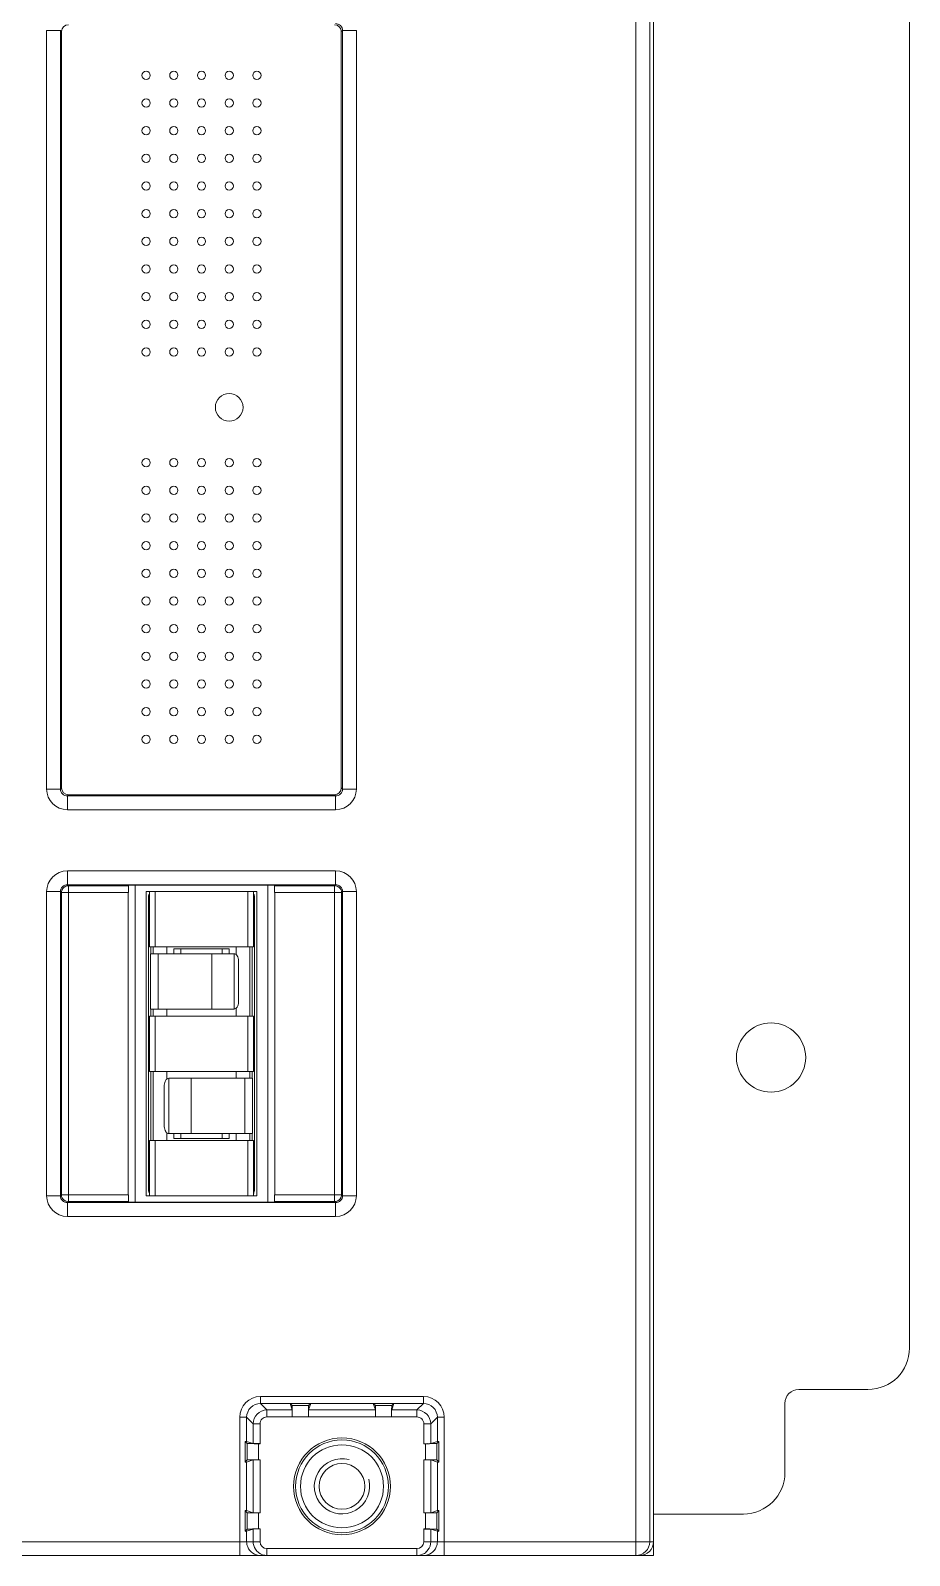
# Model space of a CAD drawing. Header units: millimetres. Extents: x 33157 to 59611, y -29750 to 1750.
# Drawn here: x 55006.2 to 55069.7, y -957.5 to -847.2 of the extents above; entities that cross this region are included whole.
import ezdxf

# ---------------------------------------------------------------- set-up
doc = ezdxf.new("R2010")
doc.units = ezdxf.units.MM
for name, color, linetype, lineweight in [('4CAODIBANPCBDXF_CONTINUOUS_LINE', 7, 'Continuous', 18), ('4CAODIZUOXIADXF_CONTINUOUS_LINE', 7, 'Continuous', 18), ('JIEDIHUANGPIDXF_CONTINUOUS_LINE', 7, 'Continuous', 18), ('JIEDIKUAI_DXF_CONTINUOUS_LINE', 7, 'Continuous', 18), ('LKC233_DXF_CONTINUOUS_LINE', 7, 'Continuous', 18), ('RERONGQIANJIDXF_CONTINUOUS_LINE', 7, 'Continuous', 18), ('YOUCEGUDINGEDXF_CONTINUOUS_LINE', 7, 'Continuous', 18)]:
    doc.layers.add(name, color=color, linetype=linetype, lineweight=lineweight)

msp = doc.modelspace()

# ---------------------------------------------------------------- linework, layer by layer
at = {"layer": '4CAODIBANPCBDXF_CONTINUOUS_LINE', "color": 7, "linetype": 'Continuous'}
for p, q in [((55013.76, -909.04), (55013.76, -931.94)), ((55023.36, -931.94), (55023.36, -909.04))]:
    msp.add_line(p, q, dxfattribs=at)
for centre, radius in [((55014.56, -850.49), 0.3), ((55016.56, -850.49), 0.3), ((55018.56, -850.49), 0.3), ((55020.56, -850.49), 0.3), ((55022.56, -850.49), 0.3), ((55014.56, -852.49), 0.3), ((55016.56, -852.49), 0.3), ((55018.56, -852.49), 0.3), ((55020.56, -852.49), 0.3), ((55022.56, -852.49), 0.3), ((55014.56, -854.49), 0.3), ((55016.56, -854.49), 0.3), ((55018.56, -854.49), 0.3), ((55020.56, -854.49), 0.3), ((55022.56, -854.49), 0.3), ((55014.56, -856.49), 0.3), ((55016.56, -856.49), 0.3), ((55018.56, -856.49), 0.3), ((55020.56, -856.49), 0.3), ((55022.56, -856.49), 0.3), ((55014.56, -858.49), 0.3), ((55016.56, -858.49), 0.3), ((55018.56, -858.49), 0.3), ((55020.56, -858.49), 0.3), ((55022.56, -858.49), 0.3), ((55014.56, -860.49), 0.3), ((55016.56, -860.49), 0.3), ((55018.56, -860.49), 0.3), ((55020.56, -860.49), 0.3), ((55022.56, -860.49), 0.3), ((55014.56, -862.49), 0.3), ((55016.56, -862.49), 0.3), ((55018.56, -862.49), 0.3), ((55020.56, -862.49), 0.3), ((55022.56, -862.49), 0.3), ((55014.56, -864.49), 0.3), ((55016.56, -864.49), 0.3), ((55018.56, -864.49), 0.3), ((55020.56, -864.49), 0.3), ((55022.56, -864.49), 0.3), ((55014.56, -866.49), 0.3), ((55016.56, -866.49), 0.3), ((55018.56, -866.49), 0.3), ((55020.56, -866.49), 0.3), ((55022.56, -866.49), 0.3), ((55014.56, -868.49), 0.3), ((55016.56, -868.49), 0.3), ((55018.56, -868.49), 0.3), ((55020.56, -868.49), 0.3), ((55022.56, -868.49), 0.3), ((55014.56, -870.49), 0.3), ((55016.56, -870.49), 0.3), ((55018.56, -870.49), 0.3), ((55020.56, -870.49), 0.3), ((55022.56, -870.49), 0.3), ((55020.56, -874.49), 1), ((55014.56, -878.49), 0.3), ((55016.56, -878.49), 0.3), ((55018.56, -878.49), 0.3), ((55020.56, -878.49), 0.3), ((55022.56, -878.49), 0.3), ((55014.56, -880.49), 0.3), ((55016.56, -880.49), 0.3), ((55018.56, -880.49), 0.3), ((55020.56, -880.49), 0.3), ((55022.56, -880.49), 0.3), ((55014.56, -882.49), 0.3), ((55016.56, -882.49), 0.3), ((55018.56, -882.49), 0.3), ((55020.56, -882.49), 0.3), ((55022.56, -882.49), 0.3), ((55014.56, -884.49), 0.3), ((55016.56, -884.49), 0.3), ((55018.56, -884.49), 0.3), ((55020.56, -884.49), 0.3), ((55022.56, -884.49), 0.3), ((55014.56, -886.49), 0.3), ((55016.56, -886.49), 0.3), ((55018.56, -886.49), 0.3), ((55020.56, -886.49), 0.3), ((55022.56, -886.49), 0.3), ((55014.56, -888.49), 0.3), ((55016.56, -888.49), 0.3), ((55018.56, -888.49), 0.3), ((55020.56, -888.49), 0.3), ((55022.56, -888.49), 0.3), ((55014.56, -890.49), 0.3), ((55016.56, -890.49), 0.3), ((55018.56, -890.49), 0.3), ((55020.56, -890.49), 0.3), ((55022.56, -890.49), 0.3), ((55014.56, -892.49), 0.3), ((55016.56, -892.49), 0.3), ((55018.56, -892.49), 0.3), ((55020.56, -892.49), 0.3), ((55022.56, -892.49), 0.3), ((55014.56, -894.49), 0.3), ((55016.56, -894.49), 0.3), ((55018.56, -894.49), 0.3), ((55020.56, -894.49), 0.3), ((55022.56, -894.49), 0.3), ((55014.56, -896.49), 0.3), ((55016.56, -896.49), 0.3), ((55018.56, -896.49), 0.3), ((55020.56, -896.49), 0.3), ((55022.56, -896.49), 0.3), ((55014.56, -898.49), 0.3), ((55016.56, -898.49), 0.3), ((55018.56, -898.49), 0.3), ((55020.56, -898.49), 0.3), ((55022.56, -898.49), 0.3)]:
    msp.add_circle(centre, radius, dxfattribs=at)
at = {"layer": '4CAODIZUOXIADXF_CONTINUOUS_LINE', "color": 7, "linetype": 'Continuous'}
msp.add_line((55051.21, -957.49), (55051.21, -956.49), dxfattribs=at)
at = {"layer": '4CAODIZUOXIADXF_CONTINUOUS_LINE', "color": 3, "linetype": 'Continuous'}
msp.add_line((55050.21, -957.49), (55051.21, -957.49), dxfattribs=at)
at = {"layer": 'JIEDIHUANGPIDXF_CONTINUOUS_LINE', "color": 7, "linetype": 'Continuous'}
for p, q in [((55014.81, -913.49), (55014.81, -909.49)), ((55022.31, -909.49), (55014.81, -909.49)), ((55015.21, -913.49), (55015.21, -909.49)), ((55021.91, -913.49), (55021.91, -909.49)), ((55022.31, -913.49), (55022.31, -909.49)), ((55014.72, -909.99), (55014.72, -930.99)), ((55022.4, -930.99), (55022.4, -909.99)), ((55022.31, -913.49), (55014.81, -913.49)), ((55014.9, -913.99), (55014.9, -913.49)), ((55022.21, -918.49), (55022.21, -913.49)), ((55014.87, -913.99), (55014.87, -917.99)), ((55014.87, -913.99), (55020.91, -913.99)), ((55015.44, -913.99), (55015.44, -917.99)), ((55019.3, -913.99), (55019.3, -917.99)), ((55020.91, -913.99), (55020.91, -917.99)), ((55021.24, -914.49), (55021.24, -917.49)), ((55014.87, -917.99), (55020.91, -917.99)), ((55014.9, -918.49), (55014.9, -917.99)), ((55014.81, -922.49), (55014.81, -918.49)), ((55022.31, -918.49), (55014.81, -918.49)), ((55015.21, -922.49), (55015.21, -918.49)), ((55021.91, -922.49), (55021.91, -918.49)), ((55022.31, -922.49), (55022.31, -918.49)), ((55022.31, -922.49), (55014.81, -922.49)), ((55014.9, -927.49), (55014.9, -922.49)), ((55022.21, -922.99), (55022.21, -922.49)), ((55015.87, -926.49), (55015.87, -923.49)), ((55016.2, -926.99), (55016.2, -922.99)), ((55022.25, -922.99), (55016.2, -922.99)), ((55017.81, -926.99), (55017.81, -922.99)), ((55021.68, -926.99), (55021.68, -922.99)), ((55022.25, -926.99), (55022.25, -922.99)), ((55022.25, -926.99), (55016.2, -926.99)), ((55022.21, -927.49), (55022.21, -926.99)), ((55014.81, -931.49), (55014.81, -927.49)), ((55022.31, -927.49), (55014.81, -927.49)), ((55015.21, -931.49), (55015.21, -927.49)), ((55021.91, -931.49), (55021.91, -927.49)), ((55022.31, -931.49), (55022.31, -927.49)), ((55022.31, -931.49), (55014.81, -931.49))]:
    msp.add_line(p, q, dxfattribs=at)
for points, knots in [([(55014.76, -909.74), (55014.75, -909.76), (55014.73, -909.84), (55014.72, -909.93), (55014.72, -909.99)], [0, 0, 0, 0, 84061.558024, 346310.220427, 346310.220427, 346310.220427, 346310.220427]), ([(55022.4, -909.99), (55022.4, -909.97), (55022.39, -909.88), (55022.38, -909.8), (55022.36, -909.74)], [0, 0, 0, 0, 88309.552058, 346358.355337, 346358.355337, 346358.355337, 346358.355337]), ([(55021.24, -914.49), (55021.24, -914.43), (55021.23, -914.3), (55021.16, -914.14), (55021.05, -914.02), (55020.96, -913.99), (55020.91, -913.99)], [0, 0, 0, 0, 180679.519486, 347182.701637, 490304.115733, 614261.488839, 614261.488839, 614261.488839, 614261.488839]), ([(55020.91, -917.99), (55020.96, -917.99), (55021.05, -917.96), (55021.16, -917.84), (55021.23, -917.68), (55021.24, -917.55), (55021.24, -917.49)], [0, 0, 0, 0, 123961.515553, 267087.712526, 433596.458934, 614282.016426, 614282.016426, 614282.016426, 614282.016426]), ([(55016.2, -922.99), (55016.16, -922.99), (55016.06, -923.02), (55015.96, -923.14), (55015.89, -923.3), (55015.87, -923.43), (55015.87, -923.49)], [0, 0, 0, 0, 123956.1017, 267076.047829, 433577.522192, 614255.188485, 614255.188485, 614255.188485, 614255.188485]), ([(55015.87, -926.49), (55015.87, -926.55), (55015.89, -926.68), (55015.96, -926.84), (55016.06, -926.96), (55016.16, -926.99), (55016.2, -926.99)], [0, 0, 0, 0, 180683.526595, 347190.401452, 490314.989694, 614275.111925, 614275.111925, 614275.111925, 614275.111925]), ([(55014.72, -930.99), (55014.72, -931.02), (55014.73, -931.13), (55014.76, -931.25), (55014.8, -931.32)], [0, 0, 0, 0, 90627.36173, 346378.121644, 346378.121644, 346378.121644, 346378.121644]), ([(55022.32, -931.32), (55022.33, -931.3), (55022.38, -931.19), (55022.4, -931.08), (55022.4, -930.99)], [0, 0, 0, 0, 81306.873718, 346426.236975, 346426.236975, 346426.236975, 346426.236975])]:
    msp.add_open_spline(points, degree=3, knots=knots, dxfattribs=at)
for points in [[(55014.8, -909.66), (55014.78, -909.68), (55014.77, -909.71), (55014.76, -909.74)], [(55022.36, -909.74), (55022.34, -909.71), (55022.33, -909.68), (55022.32, -909.66)]]:
    msp.add_open_spline(points, degree=3, dxfattribs=at)
at = {"layer": 'JIEDIKUAI_DXF_CONTINUOUS_LINE', "color": 7, "linetype": 'Continuous'}
for p, q in [((55014.56, -931.49), (55014.56, -909.49)), ((55014.56, -909.49), (55014.81, -909.49)), ((55022.31, -909.49), (55022.56, -909.49)), ((55022.56, -931.49), (55022.56, -909.49)), ((55015.06, -913.49), (55015.06, -913.99)), ((55016.06, -913.49), (55016.06, -913.99)), ((55016.56, -913.64), (55016.56, -913.99)), ((55020.56, -913.64), (55016.56, -913.64)), ((55017.06, -913.64), (55017.06, -913.99)), ((55020.06, -913.99), (55020.06, -913.64)), ((55020.56, -913.99), (55020.56, -913.64)), ((55021.06, -914.05), (55021.06, -913.49)), ((55022.06, -918.49), (55022.06, -913.49)), ((55015.06, -917.99), (55015.06, -918.49)), ((55016.06, -917.99), (55016.06, -918.49)), ((55021.06, -918.49), (55021.06, -917.93)), ((55015.06, -922.49), (55015.06, -927.49)), ((55016.06, -922.49), (55016.06, -923.05)), ((55021.06, -922.99), (55021.06, -922.49)), ((55022.06, -922.99), (55022.06, -922.49)), ((55016.06, -926.93), (55016.06, -927.49)), ((55016.56, -926.99), (55016.56, -927.34)), ((55017.06, -926.99), (55017.06, -927.34)), ((55020.06, -927.34), (55020.06, -926.99)), ((55020.56, -927.34), (55020.56, -926.99)), ((55021.06, -927.49), (55021.06, -926.99)), ((55022.06, -927.49), (55022.06, -926.99)), ((55020.56, -927.34), (55016.56, -927.34)), ((55014.56, -931.49), (55014.81, -931.49)), ((55022.31, -931.49), (55022.56, -931.49))]:
    msp.add_line(p, q, dxfattribs=at)
at = {"layer": 'LKC233_DXF_CONTINUOUS_LINE', "color": 7, "linetype": 'Continuous'}
for p, q in [((55049.94, -791.49), (55049.94, -957.49)), ((55050.94, -956.49), (55050.94, -792.49)), ((55051.21, -956.49), (55051.21, -792.49)), ((55007.37, -902.08), (55007.37, -847.25)), ((55007.37, -847.25), (55008.37, -847.25)), ((55008.45, -847.33), (55008.37, -847.25)), ((55008.37, -902.08), (55008.37, -847.25)), ((55008.45, -902), (55008.45, -847.33)), ((55028.75, -847.25), (55028.66, -847.33)), ((55028.66, -847.33), (55028.66, -902)), ((55028.75, -847.25), (55028.75, -902.08)), ((55029.75, -847.25), (55028.75, -847.25)), ((55029.75, -847.25), (55029.75, -902.08)), ((55007.37, -902.08), (55008.37, -902.08)), ((55008.45, -902), (55008.37, -902.08)), ((55008.95, -902.5), (55008.87, -902.58)), ((55008.87, -903.58), (55008.87, -902.58)), ((55028.25, -902.58), (55008.87, -902.58)), ((55028.16, -902.5), (55008.95, -902.5)), ((55028.16, -902.5), (55028.25, -902.58)), ((55028.25, -903.58), (55028.25, -902.58)), ((55028.66, -902), (55028.75, -902.08)), ((55029.75, -902.08), (55028.75, -902.08)), ((55028.25, -903.58), (55008.87, -903.58)), ((55008.87, -908), (55008.87, -909)), ((55008.87, -908), (55028.25, -908)), ((55028.25, -908), (55028.25, -909)), ((55008.94, -909.07), (55008.87, -909)), ((55008.87, -909), (55028.25, -909)), ((55008.94, -909.07), (55008.94, -931.91)), ((55013.28, -909.07), (55008.94, -909.07)), ((55013.28, -909.07), (55013.31, -909.04)), ((55013.31, -909.04), (55023.81, -909.04)), ((55023.84, -909.07), (55023.81, -909.04)), ((55028.18, -909.07), (55023.84, -909.07)), ((55028.25, -909), (55028.18, -909.07)), ((55028.18, -909.07), (55028.18, -931.91)), ((55007.37, -931.48), (55007.37, -909.5)), ((55007.37, -909.5), (55008.37, -909.5)), ((55008.37, -931.48), (55008.37, -909.5)), ((55008.44, -909.57), (55008.37, -909.5)), ((55008.44, -909.57), (55008.44, -931.41)), ((55013.27, -909.57), (55008.44, -909.57)), ((55013.27, -931.41), (55013.27, -909.57)), ((55023.85, -931.41), (55023.85, -909.57)), ((55028.68, -909.57), (55023.85, -909.57)), ((55028.75, -909.5), (55028.68, -909.57)), ((55028.68, -931.41), (55028.68, -909.57)), ((55028.75, -909.5), (55028.75, -931.48)), ((55029.75, -909.5), (55028.75, -909.5)), ((55029.75, -909.5), (55029.75, -931.48)), ((55007.37, -931.48), (55008.37, -931.48)), ((55008.44, -931.41), (55008.37, -931.48)), ((55008.44, -931.41), (55013.27, -931.41)), ((55028.68, -931.41), (55023.85, -931.41)), ((55028.68, -931.41), (55028.75, -931.48)), ((55029.75, -931.48), (55028.75, -931.48)), ((55008.94, -931.91), (55008.87, -931.98)), ((55008.87, -932.98), (55008.87, -931.98)), ((55028.25, -931.98), (55008.87, -931.98)), ((55008.94, -931.91), (55013.28, -931.91)), ((55013.28, -931.91), (55013.31, -931.94)), ((55013.31, -931.94), (55023.81, -931.94)), ((55023.84, -931.91), (55023.81, -931.94)), ((55023.84, -931.91), (55028.18, -931.91)), ((55028.18, -931.91), (55028.25, -931.98)), ((55028.25, -932.98), (55028.25, -931.98)), ((55028.25, -932.98), (55008.87, -932.98)), ((55022.82, -946), (55022.82, -946.5)), ((55034.6, -946), (55022.82, -946)), ((55023.29, -946.97), (55022.82, -946.5)), ((55024.96, -946.5), (55022.82, -946.5)), ((55024.96, -946.49), (55024.96, -946.49)), ((55026.45, -946.49), (55024.96, -946.49)), ((55024.96, -946.5), (55025.12, -946.97)), ((55025.12, -946.65), (55024.96, -946.5)), ((55026.3, -946.65), (55025.12, -946.65)), ((55026.3, -946.65), (55026.45, -946.49)), ((55026.45, -946.5), (55026.3, -946.97)), ((55030.96, -946.5), (55026.45, -946.5)), ((55030.96, -946.49), (55030.96, -946.49)), ((55032.45, -946.49), (55030.96, -946.49)), ((55030.96, -946.5), (55031.12, -946.97)), ((55031.12, -946.65), (55030.96, -946.5)), ((55032.3, -946.65), (55031.12, -946.65)), ((55032.3, -946.65), (55032.45, -946.49)), ((55032.45, -946.5), (55032.3, -946.97)), ((55034.6, -946.5), (55032.45, -946.5)), ((55034.12, -946.97), (55034.6, -946.5)), ((55034.6, -946), (55034.6, -946.5)), ((55021.32, -947.5), (55021.32, -957.49)), ((55021.32, -947.5), (55021.82, -947.5)), ((55021.82, -947.5), (55021.82, -949.24)), ((55022.29, -947.97), (55021.82, -947.5)), ((55022.29, -947.97), (55022.29, -949.4)), ((55022.79, -947.97), (55022.29, -947.97)), ((55022.79, -947.97), (55022.79, -949.41)), ((55023.29, -947.47), (55023.29, -946.97)), ((55025.12, -946.97), (55023.29, -946.97)), ((55025.12, -947.46), (55023.29, -947.47)), ((55032.29, -947.46), (55025.12, -947.46)), ((55031.12, -946.97), (55026.3, -946.97)), ((55034.12, -947.47), (55032.29, -947.46)), ((55034.12, -946.97), (55032.3, -946.97)), ((55034.12, -947.47), (55034.12, -946.97)), ((55034.62, -949.41), (55034.62, -947.97)), ((55034.62, -947.97), (55035.12, -947.97)), ((55035.12, -947.97), (55035.6, -947.5)), ((55035.12, -949.4), (55035.12, -947.97)), ((55035.6, -949.24), (55035.6, -947.5)), ((55036.1, -947.5), (55035.6, -947.5)), ((55036.1, -947.5), (55036.1, -957.49)), ((55021.71, -949.24), (55021.71, -950.74)), ((55021.87, -949.4), (55021.71, -949.24)), ((55021.82, -949.24), (55022.29, -949.4)), ((55021.87, -949.4), (55021.87, -950.58)), ((55022.67, -949.41), (55022.67, -950.57)), ((55022.79, -949.41), (55022.67, -949.41)), ((55034.62, -949.41), (55034.75, -949.41)), ((55034.75, -950.57), (55034.75, -949.41)), ((55035.6, -949.24), (55035.12, -949.4)), ((55035.55, -949.4), (55035.71, -949.24)), ((55035.55, -950.58), (55035.55, -949.4)), ((55035.71, -950.74), (55035.71, -949.24)), ((55021.87, -950.58), (55021.71, -950.74)), ((55021.82, -950.74), (55022.29, -950.58)), ((55021.82, -950.74), (55021.82, -954.24)), ((55022.29, -950.58), (55022.29, -954.4)), ((55022.79, -950.57), (55022.67, -950.57)), ((55022.79, -950.57), (55022.79, -954.41)), ((55034.62, -954.41), (55034.62, -950.57)), ((55034.62, -950.57), (55034.75, -950.57)), ((55035.12, -954.4), (55035.12, -950.58)), ((55035.6, -950.74), (55035.12, -950.58)), ((55035.55, -950.58), (55035.71, -950.74)), ((55035.6, -954.24), (55035.6, -950.74)), ((55021.71, -954.24), (55021.71, -955.74)), ((55021.87, -954.4), (55021.71, -954.24)), ((55021.82, -954.24), (55022.29, -954.4)), ((55021.87, -954.4), (55021.87, -955.58)), ((55022.67, -954.41), (55022.67, -955.57)), ((55022.79, -954.41), (55022.67, -954.41)), ((55034.62, -954.41), (55034.75, -954.41)), ((55034.75, -955.57), (55034.75, -954.41)), ((55035.6, -954.24), (55035.12, -954.4)), ((55035.55, -954.4), (55035.71, -954.24)), ((55035.55, -955.58), (55035.55, -954.4)), ((55035.71, -955.74), (55035.71, -954.24)), ((55021.87, -955.58), (55021.71, -955.74)), ((55021.82, -955.74), (55022.29, -955.58)), ((55021.82, -955.74), (55021.82, -956.49)), ((55022.29, -955.58), (55022.29, -956.49)), ((55022.79, -955.57), (55022.67, -955.57)), ((55022.79, -955.57), (55022.79, -956.49)), ((55034.62, -956.49), (55034.62, -955.57)), ((55034.62, -955.57), (55034.75, -955.57)), ((55035.12, -956.49), (55035.12, -955.58)), ((55035.6, -955.74), (55035.12, -955.58)), ((55035.55, -955.58), (55035.71, -955.74)), ((55035.6, -956.49), (55035.6, -955.74)), ((55022.79, -956.49), (54989.62, -956.49)), ((55051.21, -956.49), (55034.62, -956.49)), ((55050.21, -957.49), (54854.21, -957.49)), ((55023.29, -956.99), (55023.29, -957.49)), ((55023.29, -956.99), (55034.12, -956.99)), ((55034.12, -956.99), (55034.12, -957.49))]:
    msp.add_line(p, q, dxfattribs=at)
for radius in [3.5, 3.35]:
    msp.add_circle((55028.71, -952.49), radius, dxfattribs=at)
for centre, radius, start, end in [((55028.25, -847.25), 0.5, 359.9932, 90.0068), ((55008.87, -902.08), 1.5, 180.0054, 269.993), ((55008.87, -902.08), 0.5, 179.9934, 270.0066), ((55028.25, -902.08), 1.5, 270.0054, 359.993), ((55028.25, -902.08), 0.5, 269.9934, 0.0066), ((55008.87, -909.5), 1.5, 90.0054, 179.993), ((55028.25, -909.5), 1.5, 0.0074, 89.9942), ((55008.87, -909.5), 0.5, 89.9934, 180.0066), ((55008.94, -909.57), 0.5, 112.5045, 173.8746), ((55028.18, -909.56), 0.496, 83.8008, 89.9784), ((55028.18, -909.57), 0.5, 22.5045, 83.8746), ((55028.25, -909.5), 0.5, 359.9932, 90.0068), ((55008.93, -909.57), 0.496, 173.8008, 179.9784), ((55008.87, -931.48), 1.5, 180.0054, 269.993), ((55008.87, -931.48), 0.5, 179.9934, 270.0066), ((55028.25, -931.48), 1.5, 270.0054, 359.993), ((55028.25, -931.48), 0.5, 269.9934, 0.0066), ((55028.18, -931.41), 0.5, 292.5045, 353.8746), ((55028.19, -931.41), 0.496, 353.8008, 359.9784), ((55008.94, -931.41), 0.5, 202.5045, 263.8746), ((55008.94, -931.42), 0.496, 263.8008, 269.9784), ((55022.82, -947.5), 1.5, 90.0005, 179.9978), ((55022.82, -947.5), 0.999, 89.9691, 180.0309), ((55034.6, -947.5), 1.5, 0.0005, 89.9978), ((55034.6, -947.5), 0.999, 359.9691, 90.0309), ((55023.29, -947.97), 1, 90.0199, 179.9801), ((55023.29, -947.97), 0.5, 89.9922, 180.0078), ((55034.12, -947.97), 1, 0.0199, 89.9801), ((55034.12, -947.97), 0.5, 359.9922, 90.0078), ((55022.82, -956.49), 1, 202.4923, 269.9896), ((55023.29, -956.49), 0.5, 180.0101, 270.0095), ((55034.12, -956.49), 0.5, 269.9905, 359.9899), ((55034.6, -956.49), 1, 270.0104, 337.5077), ((55049.94, -956.49), 1, 270.0105, 0.0105)]:
    msp.add_arc(centre, radius, start, end, dxfattribs=at)
for centre, major_axis, ratio, start_param, end_param in [((55008.95, -847.33), (-0.354, 0.354), 0.999924, 5.497825, 7.068545), ((55028.16, -847.33), (-0.354, -0.354), 0.999924, 2.356233, 3.926953), ((55008.95, -902), (-0.354, -0.354), 0.999924, 5.497825, 7.068545), ((55028.16, -902), (0.354, -0.354), 0.999924, 5.497825, 7.068545), ((55013.28, -909.57), (0, -0.5), 0.008727, 3.150319, 4.712389), ((55023.84, -909.57), (0, -0.5), 0.008727, 1.570796, 3.132866), ((55013.28, -931.41), (0, -0.5), 0.008727, 4.712389, 6.274459), ((55023.84, -931.41), (0, -0.5), 0.008727, 0.008727, 1.570796), ((55021.32, -949.24), (-0.5, 0), 0.008727, 3.167773, 3.821876), ((55022.67, -949.4), (-0.8, 0), 0.008727, 0.008727, 1.570796), ((55022.79, -949.4), (-0.5, 0), 0.008727, 0.02618, 1.570796), ((55036.1, -949.24), (-0.5, 0), 0.008727, 5.602902, 6.257005), ((55021.32, -950.74), (-0.5, 0), 0.008727, 2.461309, 3.115413), ((55034.62, -950.58), (-0.5, 0), 0.008727, 3.167773, 4.712389), ((55034.75, -950.58), (-0.8, 0), 0.008727, 3.150319, 4.712389), ((55036.1, -950.74), (-0.5, 0), 0.008727, 0.02618, 0.680284), ((55021.32, -954.24), (-0.5, 0), 0.008727, 3.167773, 3.821876), ((55022.67, -954.4), (-0.8, 0), 0.008727, 0.008727, 1.570796), ((55022.79, -954.4), (-0.5, 0), 0.008727, 0.02618, 1.570796), ((55036.1, -954.24), (-0.5, 0), 0.008727, 5.602902, 6.257005), ((55021.32, -955.74), (-0.5, 0), 0.008727, 2.461309, 3.115413), ((55034.62, -955.58), (-0.5, 0), 0.008727, 3.167773, 4.712389), ((55034.75, -955.58), (-0.8, 0), 0.008727, 3.150319, 4.712389), ((55036.1, -955.74), (-0.5, 0), 0.008727, 0.02618, 0.680284), ((55050.21, -956.49), (-1, 0), 0.999657, 1.570796, 3.141593)]:
    msp.add_ellipse(centre, major_axis=major_axis, ratio=ratio, start_param=start_param, end_param=end_param, dxfattribs=at)
for points in [[(55008.94, -909.07), (55008.87, -909.07), (55008.8, -909.08), (55008.74, -909.1)], [(55028.68, -909.57), (55028.68, -909.5), (55028.67, -909.44), (55028.64, -909.38)], [(55008.44, -931.41), (55008.44, -931.48), (55008.45, -931.54), (55008.47, -931.6)], [(55028.18, -931.91), (55028.25, -931.91), (55028.31, -931.9), (55028.37, -931.87)], [(55021.82, -956.49), (55021.82, -956.62), (55021.85, -956.75), (55021.9, -956.87)], [(55022.29, -956.49), (55022.29, -956.67), (55022.35, -956.87), (55022.45, -957.02)], [(55034.92, -957.09), (55035.05, -956.92), (55035.12, -956.7), (55035.12, -956.49)], [(55035.6, -956.49), (55035.6, -956.62), (55035.57, -956.75), (55035.52, -956.87)], [(55022.45, -957.02), (55022.51, -957.13), (55022.6, -957.22), (55022.7, -957.29)], [(55022.7, -957.29), (55022.86, -957.42), (55023.08, -957.49), (55023.29, -957.49)], [(55034.12, -957.49), (55034.31, -957.49), (55034.5, -957.43), (55034.66, -957.34)], [(55034.66, -957.34), (55034.76, -957.27), (55034.85, -957.19), (55034.92, -957.09)]]:
    msp.add_open_spline(points, degree=3, dxfattribs=at)
for points, knots in [([(55025.12, -947.46), (55025.12, -947.36), (55025.12, -947.21), (55025.12, -947.02), (55025.12, -946.9), (55025.12, -946.8), (55025.12, -946.73), (55025.12, -946.69), (55025.12, -946.67), (55025.12, -946.66), (55025.12, -946.65), (55025.12, -946.65)], [0, 0, 0, 0, 487337.076705, 708512.278852, 902751.736561, 1062768.150113, 1182583.858268, 1225732.62281, 1257171.296565, 1276663.619699, 1284005.490935, 1284005.490935, 1284005.490935, 1284005.490935]), ([(55026.3, -946.65), (55026.3, -946.65), (55026.3, -946.66), (55026.3, -946.67), (55026.3, -946.69), (55026.3, -946.73), (55026.3, -946.8), (55026.29, -946.9), (55026.29, -947.02), (55026.29, -947.21), (55026.29, -947.36), (55026.29, -947.46)], [0, 0, 0, 0, 7342.04518, 26834.830126, 58274.248726, 101424.035549, 221242.582378, 381262.787041, 575506.846672, 796687.288903, 1284035.9116, 1284035.9116, 1284035.9116, 1284035.9116]), ([(55031.12, -947.46), (55031.12, -947.36), (55031.12, -947.21), (55031.12, -947.02), (55031.12, -946.9), (55031.12, -946.8), (55031.12, -946.73), (55031.12, -946.69), (55031.12, -946.67), (55031.12, -946.66), (55031.12, -946.65), (55031.12, -946.65)], [0, 0, 0, 0, 487389.772178, 708588.88987, 902849.350578, 1062883.066612, 1182711.730369, 1225865.160562, 1257307.233763, 1276801.66459, 1284144.329698, 1284144.329698, 1284144.329698, 1284144.329698]), ([(55032.3, -946.65), (55032.3, -946.65), (55032.3, -946.66), (55032.3, -946.67), (55032.3, -946.69), (55032.3, -946.73), (55032.3, -946.8), (55032.29, -946.9), (55032.29, -947.02), (55032.29, -947.21), (55032.29, -947.36), (55032.29, -947.46)], [0, 0, 0, 0, 7342.839052, 26837.731691, 58280.549738, 101435.002212, 221266.504644, 381304.011788, 575569.07442, 796773.432197, 1284174.750371, 1284174.750371, 1284174.750371, 1284174.750371]), ([(55025.12, -947.46), (55025.12, -947.4), (55025.12, -947.29), (55025.12, -947.15), (55025.12, -947.07), (55025.12, -947.02), (55025.12, -946.99), (55025.12, -946.97)], [0, 0, 0, 0, 282985.425915, 523065.87637, 615811.709799, 685802.474338, 748014.99641, 748014.99641, 748014.99641, 748014.99641]), ([(55026.29, -947.46), (55026.29, -947.4), (55026.29, -947.29), (55026.29, -947.15), (55026.29, -947.07), (55026.3, -947.02), (55026.29, -946.99), (55026.3, -946.97)], [0, 0, 0, 0, 282991.399638, 523076.918108, 615824.709369, 685816.951389, 748030.786745, 748030.786745, 748030.786745, 748030.786745]), ([(55031.12, -947.46), (55031.12, -947.4), (55031.12, -947.29), (55031.12, -947.15), (55031.12, -947.07), (55031.12, -947.02), (55031.12, -946.99), (55031.12, -946.97)], [0, 0, 0, 0, 283016.032974, 523122.449983, 615878.31459, 685876.649171, 748095.900007, 748095.900007, 748095.900007, 748095.900007]), ([(55032.29, -947.46), (55032.29, -947.4), (55032.29, -947.29), (55032.29, -947.15), (55032.29, -947.07), (55032.3, -947.02), (55032.29, -946.99), (55032.3, -946.97)], [0, 0, 0, 0, 283022.006697, 523133.491722, 615891.31416, 685891.126222, 748111.690343, 748111.690343, 748111.690343, 748111.690343]), ([(55034.72, -949.41), (55034.77, -949.41), (55034.87, -949.4), (55034.99, -949.41), (55035.07, -949.4), (55035.11, -949.4), (55035.12, -949.4)], [0, 0, 0, 0, 234335.977265, 432060.327998, 564204.725556, 614614.104759, 614614.104759, 614614.104759, 614614.104759]), ([(55034.72, -949.41), (55034.83, -949.41), (55034.98, -949.41), (55035.17, -949.4), (55035.3, -949.4), (55035.4, -949.4), (55035.47, -949.4), (55035.51, -949.4), (55035.53, -949.4), (55035.54, -949.4), (55035.55, -949.4), (55035.55, -949.4)], [0, 0, 0, 0, 484791.323408, 706046.985718, 901043.461111, 1061827.469996, 1182252.501429, 1225650.034236, 1257278.43244, 1276890.091005, 1284269.139316, 1284269.139316, 1284269.139316, 1284269.139316]), ([(55022.69, -950.57), (55022.59, -950.57), (55022.44, -950.57), (55022.25, -950.57), (55022.12, -950.58), (55022.02, -950.58), (55021.95, -950.58), (55021.91, -950.58), (55021.89, -950.58), (55021.88, -950.58), (55021.87, -950.58), (55021.87, -950.58)], [0, 0, 0, 0, 484681.105505, 705886.465067, 900838.607771, 1061586.062214, 1181983.714868, 1225371.381193, 1256992.588641, 1276599.788472, 1283977.159147, 1283977.159147, 1283977.159147, 1283977.159147]), ([(55022.69, -950.57), (55022.64, -950.57), (55022.55, -950.57), (55022.43, -950.57), (55022.34, -950.58), (55022.3, -950.57), (55022.29, -950.58)], [0, 0, 0, 0, 234285.764107, 431967.746766, 564083.828623, 614482.406181, 614482.406181, 614482.406181, 614482.406181]), ([(55034.72, -954.41), (55034.77, -954.41), (55034.87, -954.4), (55034.99, -954.41), (55035.07, -954.4), (55035.11, -954.4), (55035.12, -954.4)], [0, 0, 0, 0, 234346.786818, 432080.258267, 564230.75144, 614642.455949, 614642.455949, 614642.455949, 614642.455949]), ([(55034.72, -954.41), (55034.83, -954.41), (55034.98, -954.41), (55035.17, -954.4), (55035.3, -954.4), (55035.4, -954.4), (55035.47, -954.4), (55035.51, -954.4), (55035.53, -954.4), (55035.54, -954.4), (55035.55, -954.4), (55035.55, -954.4)], [0, 0, 0, 0, 484812.737557, 706078.173147, 901083.261902, 1061874.372921, 1182304.723755, 1225704.173513, 1257333.968803, 1276946.493653, 1284325.86791, 1284325.86791, 1284325.86791, 1284325.86791]), ([(55022.69, -955.57), (55022.59, -955.57), (55022.44, -955.57), (55022.25, -955.57), (55022.12, -955.58), (55022.02, -955.58), (55021.95, -955.58), (55021.91, -955.58), (55021.89, -955.58), (55021.88, -955.58), (55021.87, -955.58), (55021.87, -955.58)], [0, 0, 0, 0, 484702.520393, 705917.653573, 900878.409937, 1061632.966759, 1182035.938998, 1225425.522339, 1257048.126922, 1276656.193067, 1284033.8897, 1284033.8897, 1284033.8897, 1284033.8897])]:
    msp.add_open_spline(points, degree=3, knots=knots, dxfattribs=at)
at = {"layer": 'RERONGQIANJIDXF_CONTINUOUS_LINE', "color": 7, "linetype": 'Continuous'}
for radius in [3, 1.65]:
    msp.add_circle((55028.71, -952.49), radius, dxfattribs=at)
at = {"layer": 'RERONGQIANJIDXF_CONTINUOUS_LINE', "color": 2, "linetype": 'Continuous'}
msp.add_arc((55028.71, -952.49), 2, 75, 15, dxfattribs=at)
at = {"layer": 'YOUCEGUDINGEDXF_CONTINUOUS_LINE', "color": 7, "linetype": 'Continuous'}
for p, q in [((55069.71, -942.49), (55069.71, -806.49)), ((55066.71, -945.49), (55061.71, -945.49)), ((55060.71, -951.49), (55060.71, -946.49)), ((55051.21, -954.49), (55057.71, -954.49))]:
    msp.add_line(p, q, dxfattribs=at)
msp.add_circle((55059.71, -921.49), 2.5, dxfattribs=at)
for centre, radius, start, end in [((55066.71, -942.49), 3, 270, 360), ((55061.71, -946.49), 1, 90, 180), ((55057.71, -951.49), 3, 270, 360)]:
    msp.add_arc(centre, radius, start, end, dxfattribs=at)

doc.saveas('drawing.dxf')
